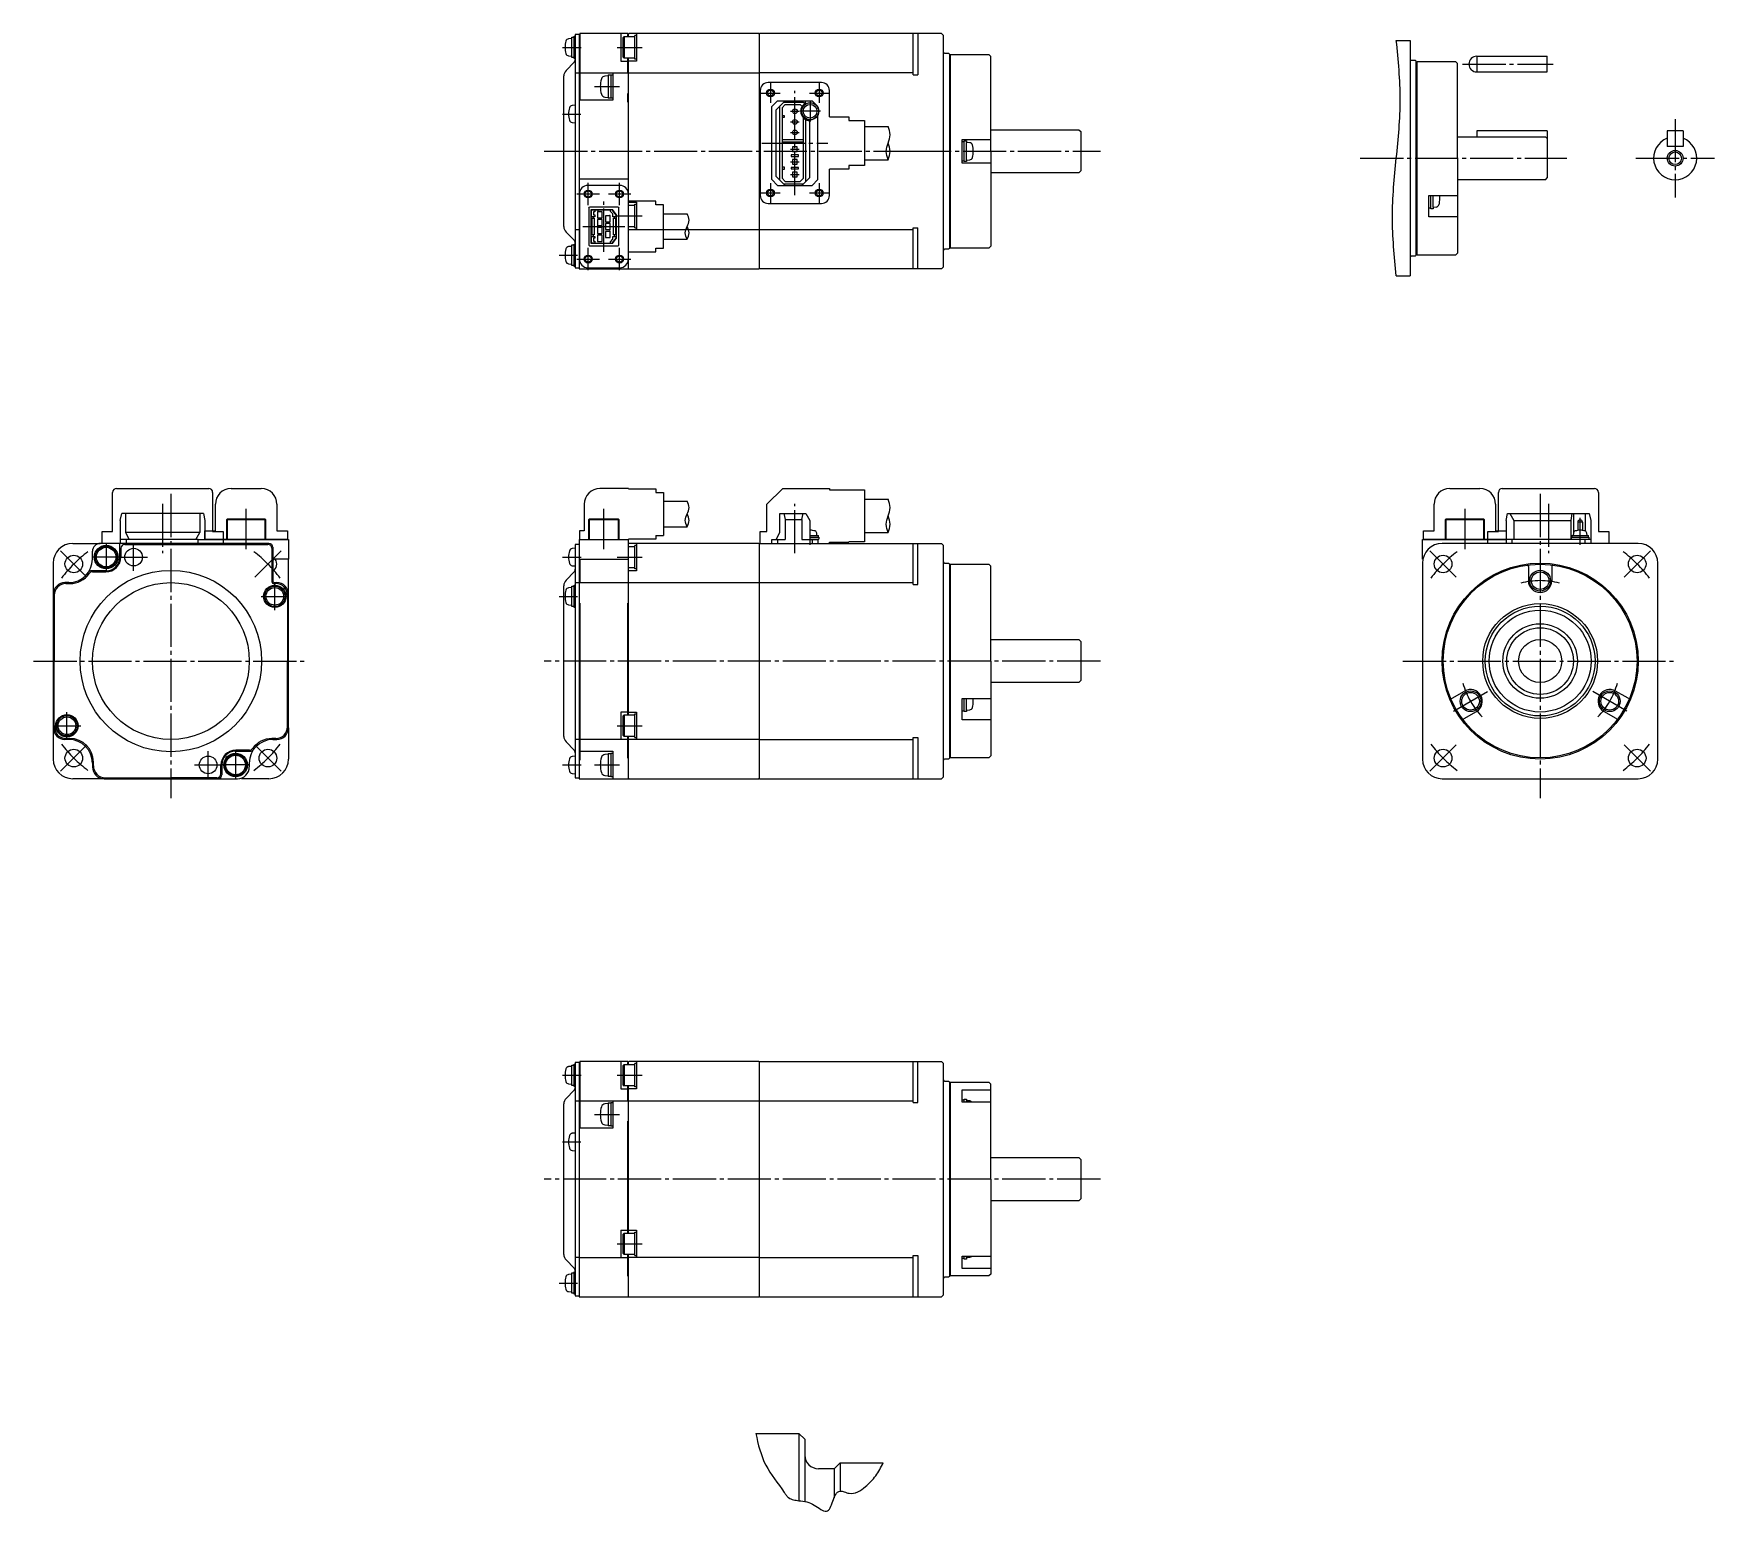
# Model space of a CAD drawing. Header units: millimetres. Extents: x -202 to 227, y -217 to 160.
import ezdxf

# ---------------------------------------------------------------- set-up
doc = ezdxf.new("R2010")
doc.units = ezdxf.units.MM
doc.linetypes.add('DASH_CENTER', pattern=[14, 11, -1, 1, -1])

msp = doc.modelspace()

# ---------------------------------------------------------------- linework, layer by layer
at = {"color": 7, "linetype": 'Continuous'}
for p, q in [((-64.8, 158.75), (-65.58, 158.68)), ((-64.8, 153.9), (-64.8, 159.1)), ((-64.8, 159.1), (-64.2, 159.1)), ((-64.2, 153.65), (-64.2, 159.35)), ((-64.2, 159.35), (-63.9, 159.35)), ((-63.9, 159.75), (-63.9, 100.25)), ((-62.9, 159.75), (-63.9, 159.75)), ((-62.9, 159.75), (-62.9, 100)), ((-62.7, 159.75), (-62.9, 159.75)), ((-54.3, 160), (-62.7, 160)), ((-62.7, 160), (-62.7, 143)), ((-50.5, 160), (-54.3, 160)), ((-52.3, 160), (-52.3, 153)), ((-51.43, 159.25), (-51.68, 159)), ((-51.68, 154), (-51.68, 159)), ((-51.43, 159.25), (-51.43, 153.75)), ((-51.43, 159.25), (-48.68, 159.25)), ((-50.5, 160), (-50.5, 159.75)), ((-50.5, 159.75), (-50.3, 159.75)), ((-50.5, 159.25), (-50.5, 159.75)), ((-50.2, 160), (-50.3, 159.9)), ((-50.3, 159.25), (-50.3, 159.9)), ((-17.1, 160), (-50.2, 160)), ((-48.68, 153.5), (-48.68, 159.5)), ((-48.3, 159.5), (-48.68, 159.5)), ((-48.3, 160), (-48.3, 153)), ((-17, 159.9), (-17.1, 160)), ((-16.9, 160), (-17, 159.9)), ((-17, 159.9), (-17, 100.1)), ((29.5, 160), (-16.9, 160)), ((22.3, 149.5), (22.3, 160)), ((23.5, 160), (23.5, 149.5)), ((30, 159.5), (29.5, 160)), ((30, 100.5), (30, 159.5)), ((-65.58, 154.32), (-64.8, 154.25)), ((30.3, 155), (31.3, 155)), ((31.3, 155), (31.5, 154.8)), ((31.5, 154.8), (31.5, 105.2)), ((31.8, 154.6), (31.9, 154.7)), ((31.8, 105.4), (31.8, 154.6)), ((31.9, 154.7), (41.6, 154.7)), ((41.6, 154.7), (42.1, 154.2)), ((145.47, 158.22), (148.97, 158.22)), ((148.97, 158.22), (148.97, 98.22)), ((-66.24, 150.59), (-64.18, 152.71)), ((-64.2, 153.9), (-64.8, 153.9)), ((-63.9, 153.65), (-64.2, 153.65)), ((-63.9, 150), (-62.9, 150)), ((-62.7, 150), (-50.3, 150)), ((-54.3, 150), (-54.3, 143)), ((-52.3, 153), (-50.5, 153)), ((-51.68, 154), (-51.43, 153.75)), ((-48.68, 153.75), (-51.43, 153.75)), ((-50.5, 150), (-50.5, 153.75)), ((-50.3, 100), (-50.3, 153.75)), ((-48.3, 153), (-50.3, 153)), ((-50.3, 150), (-17, 150)), ((-48.3, 153.5), (-48.68, 153.5)), ((22.3, 150), (-17, 150)), ((31.7, 153.9), (31.8, 153.9)), ((42.1, 130), (42.1, 154.2)), ((149.27, 153.22), (150.27, 153.22)), ((150.27, 153.22), (150.47, 153.02)), ((150.47, 153.02), (150.47, 103.42)), ((150.67, 152.12), (150.77, 152.12)), ((150.77, 152.82), (150.87, 152.92)), ((150.77, 103.62), (150.77, 152.82)), ((150.87, 152.92), (160.57, 152.92)), ((160.57, 152.92), (161.07, 152.42)), ((161.07, 128.22), (161.07, 152.42)), ((165.97, 154.22), (165.97, 150.22)), ((165.97, 154.22), (183.97, 154.22)), ((165.97, 150.22), (183.97, 150.22)), ((183.97, 150.22), (183.97, 154.22)), ((-66.8, 110.8), (-66.8, 149.2)), ((-55.5, 149.25), (-56.35, 149.18)), ((-55.5, 149.45), (-55.5, 143.55)), ((-55.5, 149.45), (-54.8, 149.45)), ((-54.8, 149.5), (-54.3, 149.5)), ((-54.8, 149.5), (-54.8, 143.5)), ((22.3, 149.5), (23.5, 149.5)), ((-63.9, 141.75), (-64.68, 141.68)), ((-54.3, 143), (-62.9, 143)), ((-56.35, 143.82), (-55.5, 143.75)), ((-54.8, 143.55), (-55.5, 143.55)), ((-54.3, 143.5), (-54.8, 143.5)), ((-50.5, 142.5), (-50.5, 144.75)), ((-50.5, 144.75), (-50.3, 144.75)), ((-12.3, 142.9), (-13.8, 141.4)), ((-12.7, 140.6), (-10.4, 142.9)), ((-12.3, 142.9), (-3.5, 142.9)), ((-11.7, 122.6), (-11.7, 141.6)), ((-10.35, 141.9), (-11.15, 141.1)), ((-10.8, 142.5), (-5.7, 142.5)), ((-10.35, 141.9), (-6.5, 141.9)), ((-6.5, 141.9), (-6.05, 141.45)), ((-5.37, 142.17), (-6.1, 142.9)), ((-5.2, 142.28), (-5.2, 142.9)), ((-2, 141.4), (-3.5, 142.9)), ((-64.68, 137.32), (-63.9, 137.25)), ((-13.8, 122.8), (-13.8, 141.4)), ((-12.7, 123.6), (-12.7, 140.6)), ((-11.15, 141.1), (-11.15, 123.1)), ((-11.15, 139.1), (-10.65, 139.1)), ((-10.65, 138.6), (-11.15, 138.6)), ((-10.65, 139.1), (-10.65, 138.6)), ((-5.7, 123.1), (-5.7, 138.51)), ((-5.1, 122.3), (-5.1, 138.07)), ((-4.1, 123.3), (-4.1, 137.8)), ((-2, 141.12), (-2, 141.4)), ((-2, 122.8), (-2, 139.28)), ((-11.15, 133), (-5.7, 133)), ((34.8, 133), (42.1, 133)), ((34.8, 127), (34.8, 133)), ((42.1, 135.5), (64.5, 135.5)), ((64.5, 135.5), (65, 135)), ((65, 135), (65, 125)), ((161.07, 133.72), (183.47, 133.72)), ((183.97, 135.22), (165.97, 135.22)), ((165.97, 135.22), (165.97, 133.72)), ((183.47, 133.72), (183.97, 133.22)), ((183.97, 135.22), (183.97, 123.22)), ((214.57, 135.22), (214.57, 131.22)), ((218.57, 135.22), (214.57, 135.22)), ((218.57, 135.22), (218.57, 131.22)), ((-5.7, 132.3), (-11.15, 132.3)), ((-8.8, 129.1), (-8.8, 128.7)), ((-7, 129.1), (-8.8, 129.1)), ((-8.8, 128.7), (-7, 128.7)), ((-8.5, 131.1), (-8.5, 129.9)), ((-7.3, 131.1), (-8.5, 131.1)), ((-8.5, 129.9), (-7.3, 129.9)), ((-7.3, 129.9), (-7.3, 131.1)), ((-7, 128.7), (-7, 129.1)), ((34.8, 127.5), (34.8, 132.5)), ((34.8, 132.5), (35.3, 132.5)), ((35.3, 127.35), (35.3, 132.65)), ((35.3, 132.65), (35.9, 132.65)), ((35.3, 132.5), (35.3, 132.65)), ((35.9, 132.65), (35.9, 132.25)), ((36.68, 132.18), (35.9, 132.25)), ((35.9, 127.75), (35.9, 132.25)), ((42.1, 130), (42.1, 105.8)), ((218.57, 131.22), (214.57, 131.22)), ((-11.15, 126.05), (-10.65, 126.05)), ((-10.65, 125.35), (-11.15, 125.35)), ((-10.65, 126.05), (-10.65, 125.35)), ((-7, 125.9), (-8.8, 125.9)), ((-8.8, 125.9), (-8.8, 125.5)), ((-8.8, 125.5), (-7, 125.5)), ((-7.3, 127.9), (-8.5, 127.9)), ((-8.5, 127.9), (-8.5, 126.7)), ((-8.5, 126.7), (-7.3, 126.7)), ((-8.5, 124.7), (-8.5, 123.5)), ((-7.3, 124.7), (-8.5, 124.7)), ((-7.3, 126.7), (-7.3, 127.9)), ((-7.3, 123.5), (-7.3, 124.7)), ((-7, 125.5), (-7, 125.9)), ((35.3, 127.5), (34.8, 127.5)), ((42.1, 127), (34.8, 127)), ((35.3, 127.35), (35.3, 127.5)), ((35.9, 127.35), (35.3, 127.35)), ((35.9, 127.75), (36.68, 127.82)), ((35.9, 127.75), (35.9, 127.35)), ((64.5, 124.5), (42.1, 124.5)), ((65, 125), (64.5, 124.5)), ((161.07, 128.22), (161.07, 104.02)), ((-62.9, 123), (-50.3, 123)), ((-12.3, 121.3), (-13.8, 122.8)), ((-10.4, 121.3), (-12.7, 123.6)), ((-12.3, 121.3), (-3.5, 121.3)), ((-11.15, 123.1), (-10.35, 122.3)), ((-10.8, 121.7), (-5.7, 121.7)), ((-10.35, 122.3), (-6.5, 122.3)), ((-8.5, 123.5), (-7.3, 123.5)), ((-6.5, 122.3), (-5.7, 123.1)), ((-6.1, 121.3), (-4.1, 123.3)), ((-2, 122.8), (-3.5, 121.3)), ((183.47, 122.72), (161.07, 122.72)), ((183.47, 122.72), (183.97, 123.22)), ((-60.43, 115.53), (-60.23, 115.73)), ((-52.98, 115.73), (-60.23, 115.73)), ((-52.98, 115.73), (-52.78, 115.53)), ((-50.3, 117), (-48.3, 117)), ((-50.3, 116.25), (-48.68, 116.25)), ((-48.68, 110.5), (-48.68, 116.5)), ((-48.68, 116.5), (-48.3, 116.5)), ((-48.3, 117), (-48.3, 110)), ((153.77, 118.68), (161.07, 118.68)), ((153.77, 113.26), (153.77, 118.68)), ((154.27, 115.32), (154.27, 118.68)), ((154.87, 115.72), (154.87, 118.68)), ((154.87, 115.72), (155.65, 115.79)), ((154.87, 115.72), (154.87, 115.32)), ((-60.43, 115.53), (-60.43, 106.08)), ((-59.85, 115.13), (-54.4, 115.13)), ((-59.85, 106.48), (-59.85, 115.13)), ((-59.65, 111.65), (-59.85, 111.65)), ((-59.75, 115.05), (-58.9, 115.05)), ((-59.75, 113.3), (-59.75, 115.05)), ((-58.9, 113.3), (-59.75, 113.3)), ((-59.65, 112.9), (-59.08, 112.9)), ((-59.65, 112.9), (-59.65, 108.7)), ((-59.3, 113.3), (-59.3, 112.9)), ((-59.25, 114.55), (-59.25, 113.8)), ((-58.9, 114.55), (-59.25, 114.55)), ((-59.25, 113.8), (-58.9, 113.8)), ((-59.08, 112.9), (-59.08, 108.7)), ((-58.9, 115.05), (-54.9, 115.05)), ((-58.9, 115.05), (-58.9, 114.55)), ((-58.9, 113.8), (-58.9, 113.3)), ((-58, 114.6), (-58.18, 114.6)), ((-58.18, 114.6), (-58.18, 113)), ((-58.18, 113), (-58, 113)), ((-58.18, 112.6), (-58.18, 111)), ((-58, 112.6), (-58.18, 112.6)), ((-58, 114.57), (-58, 114.6)), ((-57, 114.57), (-58, 114.57)), ((-58, 113), (-58, 113.03)), ((-58, 113.03), (-57, 113.03)), ((-58, 112.57), (-58, 112.6)), ((-57, 112.57), (-58, 112.57)), ((-57, 113.03), (-57, 114.57)), ((-57, 111.03), (-57, 112.57)), ((-56.2, 113.57), (-56.2, 112.03)), ((-55.2, 113.57), (-56.2, 113.57)), ((-56.2, 112.03), (-55.2, 112.03)), ((-55.2, 111.57), (-56.2, 111.57)), ((-56.2, 111.57), (-56.2, 110.03)), ((-55.02, 113.6), (-55.2, 113.6)), ((-55.2, 113.6), (-55.2, 113.57)), ((-55.2, 112.03), (-55.2, 112)), ((-55.2, 112), (-55.02, 112)), ((-55.2, 111.6), (-55.2, 111.57)), ((-55.02, 111.6), (-55.2, 111.6)), ((-55.02, 112), (-55.02, 113.6)), ((-55.02, 110), (-55.02, 111.6)), ((-54.47, 115.05), (-54.9, 115.05)), ((-54.9, 114.68), (-54.9, 115.05)), ((-54.3, 114.05), (-54.9, 114.68)), ((-53.45, 113.72), (-54.47, 115.05)), ((-53.35, 113.75), (-54.4, 115.13)), ((-54.3, 113.3), (-54.3, 114.05)), ((-53.45, 113.3), (-54.3, 113.3)), ((-54.13, 112.9), (-53.55, 112.9)), ((-54.13, 108.7), (-54.13, 112.9)), ((-53.9, 112.9), (-53.9, 113.3)), ((-53.55, 108.7), (-53.55, 112.9)), ((-53.55, 111.65), (-53.35, 111.65)), ((-53.45, 113.3), (-53.45, 113.72)), ((-53.35, 107.85), (-53.35, 113.75)), ((-52.78, 106.08), (-52.78, 115.53)), ((154.27, 115.47), (153.77, 115.47)), ((161.07, 113.26), (153.77, 113.26)), ((154.27, 115.32), (154.27, 115.47)), ((154.87, 115.32), (154.27, 115.32)), ((-64.18, 107.29), (-66.24, 109.41)), ((-62.9, 110), (-63.9, 110)), ((-59.85, 109.95), (-59.65, 109.95)), ((-59.75, 108.3), (-58.9, 108.3)), ((-59.75, 106.55), (-59.75, 108.3)), ((-59.08, 108.7), (-59.65, 108.7)), ((-59.3, 108.7), (-59.3, 108.3)), ((-59.25, 107.8), (-59.25, 107.05)), ((-58.9, 107.8), (-59.25, 107.8)), ((-58.9, 108.3), (-58.9, 107.8)), ((-58.18, 111), (-58, 111)), ((-58.18, 110.6), (-58.18, 109)), ((-58, 110.6), (-58.18, 110.6)), ((-58.18, 109), (-58, 109)), ((-58, 108.6), (-58.18, 108.6)), ((-58.18, 108.6), (-58.18, 107)), ((-58, 111.03), (-57, 111.03)), ((-58, 111), (-58, 111.03)), ((-58, 110.57), (-58, 110.6)), ((-57, 110.57), (-58, 110.57)), ((-58, 109.03), (-57, 109.03)), ((-58, 109), (-58, 109.03)), ((-58, 108.57), (-58, 108.6)), ((-57, 108.57), (-58, 108.57)), ((-57, 109.03), (-57, 110.57)), ((-57, 107.03), (-57, 108.57)), ((-56.2, 110.03), (-55.2, 110.03)), ((-55.2, 109.57), (-56.2, 109.57)), ((-56.2, 109.57), (-56.2, 108.03)), ((-56.2, 108.03), (-55.2, 108.03)), ((-55.2, 110.03), (-55.2, 110)), ((-55.2, 110), (-55.02, 110)), ((-55.2, 109.6), (-55.2, 109.57)), ((-55.02, 109.6), (-55.2, 109.6)), ((-55.2, 108.03), (-55.2, 108)), ((-55.2, 108), (-55.02, 108)), ((-55.02, 108), (-55.02, 109.6)), ((-54.9, 106.92), (-54.3, 107.55)), ((-54.47, 106.55), (-53.45, 107.88)), ((-54.4, 106.48), (-53.35, 107.85)), ((-54.3, 108.3), (-53.45, 108.3)), ((-54.3, 107.55), (-54.3, 108.3)), ((-53.55, 108.7), (-54.13, 108.7)), ((-53.9, 108.3), (-53.9, 108.7)), ((-53.35, 109.95), (-53.55, 109.95)), ((-53.45, 107.88), (-53.45, 108.3)), ((-48.68, 110.75), (-50.3, 110.75)), ((-17, 110), (-50.3, 110)), ((-48.68, 110.5), (-48.3, 110.5)), ((22.3, 110), (-17, 110)), ((22.3, 110.5), (23.5, 110.5)), ((22.3, 100), (22.3, 110.5)), ((23.5, 100), (23.5, 110.5)), ((-64.8, 105.75), (-65.58, 105.68)), ((-64.8, 106.1), (-64.2, 106.1)), ((-64.8, 100.9), (-64.8, 106.1)), ((-64.2, 106.35), (-63.9, 106.35)), ((-64.2, 100.65), (-64.2, 106.35)), ((-60.43, 106.08), (-60.23, 105.88)), ((-60.23, 105.88), (-52.98, 105.88)), ((-54.4, 106.48), (-59.85, 106.48)), ((-58.9, 106.55), (-59.75, 106.55)), ((-59.25, 107.05), (-58.9, 107.05)), ((-58.9, 107.05), (-58.9, 106.55)), ((-58.9, 106.55), (-54.9, 106.55)), ((-58.18, 107), (-58, 107)), ((-58, 107), (-58, 107.03)), ((-58, 107.03), (-57, 107.03)), ((-54.9, 106.55), (-54.9, 106.92)), ((-54.9, 106.55), (-54.47, 106.55)), ((-52.78, 106.08), (-52.98, 105.88)), ((31.3, 105), (30.3, 105)), ((31.5, 105.2), (31.3, 105)), ((31.7, 106.1), (31.8, 106.1)), ((31.9, 105.3), (31.8, 105.4)), ((41.6, 105.3), (31.9, 105.3)), ((42.1, 105.8), (41.6, 105.3)), ((150.27, 103.22), (149.27, 103.22)), ((150.47, 103.42), (150.27, 103.22)), ((150.67, 104.32), (150.77, 104.32)), ((150.87, 103.52), (150.77, 103.62)), ((160.57, 103.52), (150.87, 103.52)), ((161.07, 104.02), (160.57, 103.52)), ((-65.58, 101.32), (-64.8, 101.25)), ((-64.2, 100.9), (-64.8, 100.9)), ((-63.9, 100.65), (-64.2, 100.65)), ((-63.9, 100.25), (-62.9, 100.25)), ((-62.9, 100), (-50.3, 100)), ((-50.3, 100.1), (-50.2, 100)), ((-50.2, 100), (-17.1, 100)), ((-17.1, 100), (-17, 100.1)), ((-16.9, 100), (-17, 100.1)), ((29.5, 100), (-16.9, 100)), ((30, 100.5), (29.5, 100)), ((145.47, 98.22), (148.97, 98.22)), ((-179.9, 35.8), (-179.5, 37.6)), ((-179.9, 35.8), (-179.9, 30)), ((-158.7, 37.6), (-179.5, 37.6)), ((-178.6, 37.6), (-178.6, 32.8)), ((-159.6, 37.6), (-159.6, 32.8)), ((-158.7, 37.6), (-158.3, 35.8)), ((-158.3, 35.8), (-158.3, 31)), ((-152.52, 36.3), (-152.72, 36.1)), ((-152.72, 36.1), (-142.87, 36.1)), ((-152.72, 31), (-152.72, 36.1)), ((-152.52, 31), (-152.52, 36.3)), ((-152.52, 36.3), (-143.07, 36.3)), ((-143.07, 36.3), (-143.07, 31)), ((-142.87, 36.1), (-143.07, 36.3)), ((-142.87, 36.1), (-142.87, 31)), ((-60.43, 36.1), (-60.23, 36.3)), ((-60.43, 31), (-60.43, 36.1)), ((-60.43, 36.1), (-52.78, 36.1)), ((-60.23, 36.3), (-52.98, 36.3)), ((-60.23, 31), (-60.23, 36.3)), ((-52.98, 36.3), (-52.78, 36.1)), ((-52.98, 36.3), (-52.98, 31)), ((-52.78, 36.1), (-52.78, 31)), ((-11.7, 37.6), (-5.1, 37.6)), ((-11.7, 32.8), (-11.7, 37.6)), ((-10.7, 37.6), (-10.4, 36.1)), ((-10.4, 36.1), (-6.1, 36.1)), ((-10.4, 36.1), (-10.4, 31)), ((-6.1, 36.1), (-5.8, 37.6)), ((-6.1, 36.1), (-6.1, 31)), ((-5.1, 37.6), (-4.1, 35.8)), ((-4.1, 35.8), (-4.1, 31)), ((158.22, 36.3), (158.02, 36.1)), ((158.02, 31), (158.02, 36.1)), ((158.02, 36.1), (167.87, 36.1)), ((158.22, 36.3), (167.67, 36.3)), ((158.22, 31), (158.22, 36.3)), ((167.87, 36.1), (167.67, 36.3)), ((167.67, 36.3), (167.67, 31)), ((167.87, 36.1), (167.87, 31)), ((173.44, 35.8), (173.84, 37.6)), ((173.44, 35.8), (173.44, 30)), ((173.84, 37.6), (194.64, 37.6)), ((174.44, 37.6), (175.44, 35.8)), ((175.44, 35.8), (175.44, 31)), ((175.44, 35.8), (189.94, 35.8)), ((190.21, 37.6), (189.94, 35.8)), ((189.94, 35.8), (189.94, 31)), ((190.65, 37.6), (190.65, 32.68)), ((193.59, 37.6), (193.59, 33.17)), ((194.64, 37.6), (195.04, 35.8)), ((195.04, 35.8), (195.04, 30)), ((-192, 30), (-185, 30)), ((-180, 30), (-185, 30)), ((-180, 26.5), (-180, 30)), ((-142, 30), (-180, 30)), ((-160, 31), (-179.9, 31)), ((-178.6, 32.8), (-177.6, 31)), ((-159.6, 32.8), (-178.6, 32.8)), ((-178.4, 31), (-178.4, 30)), ((-160.6, 31), (-159.6, 32.8)), ((-160, 31), (-137, 31)), ((-160, 30), (-160, 31)), ((-137, 31), (-137, 26)), ((-62.9, 31), (-50.3, 31)), ((-62.9, 31), (-62.9, -30)), ((-50.3, 26), (-50.3, 31)), ((-50.3, 30), (-50.3, 29.9)), ((-50.2, 30), (-50.3, 29.9)), ((-17.1, 30), (-50.2, 30)), ((-17.1, 30), (-50.2, 30)), ((-48.3, 30), (-48.3, 23)), ((-17, 29.9), (-17.1, 30)), ((-17, 29.9), (-16.9, 30)), ((-16.9, 30), (29.5, 30)), ((-13.8, 31), (-10.4, 31)), ((-13.8, 30), (-13.8, 31)), ((-12.7, 31), (-11.7, 32.8)), ((-12.3, 31), (-12.3, 30)), ((-6.1, 31), (-2, 31)), ((-4.1, 32.05), (-1.85, 32.05)), ((-4.1, 31.6), (-1.8, 31.6)), ((-4.1, 31.1), (-1.8, 31.1)), ((-3.5, 31), (-3.5, 30)), ((-2.45, 31.1), (-2.45, 31)), ((-2.25, 32.05), (-2.3, 32.64)), ((-2, 31), (-2, 30)), ((-1.85, 31.6), (-1.85, 32.05)), ((-1.8, 31.6), (-1.8, 31.1)), ((22.3, 19.5), (22.3, 30)), ((23.5, 19.5), (23.5, 30)), ((29.5, 30), (30, 29.5)), ((152.14, 31), (173.44, 31)), ((152.14, 26), (152.14, 31)), ((182.14, 30), (157.14, 30)), ((195.04, 31), (173.44, 31)), ((174.94, 31), (174.94, 30)), ((207.14, 30), (182.14, 30)), ((190.14, 31.1), (190.14, 31.6)), ((190.14, 31.6), (192.34, 31.6)), ((190.14, 31.1), (192.34, 31.1)), ((190.19, 32.05), (190.19, 31.6)), ((190.19, 32.05), (192.34, 32.05)), ((190.64, 32.64), (190.59, 32.05)), ((190.79, 31), (190.79, 31.1)), ((192.34, 32.05), (194.49, 32.05)), ((192.34, 31.6), (194.54, 31.6)), ((192.34, 31.1), (194.54, 31.1)), ((193.54, 31), (193.54, 30)), ((193.89, 31.1), (193.89, 31)), ((194.09, 32.05), (194.04, 32.64)), ((194.49, 31.6), (194.49, 32.05)), ((194.54, 31.6), (194.54, 31.1)), ((-187, 26), (-187, 28)), ((-179.75, 28.75), (-179.75, 26.55)), ((-178.75, 29.75), (-167, 29.75)), ((-167, 29.75), (-142.25, 29.75)), ((-141.25, 28.75), (-141.25, 20.25)), ((-141, 29), (-141, 20.5)), ((-137, 26), (-140.5, 26)), ((-137, 17), (-137, 26)), ((-63.9, 28.75), (-64.68, 28.68)), ((-63.9, 29.75), (-63.9, -29.75)), ((-62.9, 29.75), (-63.9, 29.75)), ((-62.9, 26), (-50.3, 26)), ((-62.7, 26), (-62.7, 20)), ((-50.3, 29.25), (-48.68, 29.25)), ((-50.3, -13.75), (-50.3, 26)), ((-48.68, 23.5), (-48.68, 29.5)), ((-48.3, 29.5), (-48.68, 29.5)), ((-17, 29.9), (-17, -29.9)), ((30, -29.5), (30, 29.5)), ((152.24, 26), (152.14, 26)), ((-197, 25), (-197, 17)), ((-183.5, 23), (-187.26, 23)), ((-187.01, 22.75), (-183.55, 22.75)), ((-66.24, 20.59), (-64.18, 22.71)), ((-64.68, 24.32), (-63.9, 24.25)), ((-48.68, 23.75), (-50.3, 23.75)), ((-48.3, 23), (-50.3, 23)), ((-48.3, 23.5), (-48.68, 23.5)), ((30.3, 25), (31.3, 25)), ((31.3, 25), (31.5, 24.8)), ((31.5, 24.8), (31.5, -24.8)), ((31.7, 23.9), (31.8, 23.9)), ((31.8, 24.6), (31.9, 24.7)), ((31.8, -24.6), (31.8, 24.6)), ((31.9, 24.7), (41.6, 24.7)), ((41.6, 24.7), (42.1, 24.2)), ((42.1, 0), (42.1, 24.2)), ((152.14, 25), (152.14, -25)), ((179.14, 24.15), (179.14, 20.5)), ((185.14, 24.15), (185.14, 20.5)), ((212.14, -25), (212.14, 25)), ((-193, 20), (-194, 20)), ((-193.75, 19.75), (-192.75, 19.75)), ((-140.75, 19.75), (-140.25, 19.75)), ((-140.5, 20), (-140, 20)), ((-66.8, -19.2), (-66.8, 19.2)), ((-64.8, 18.75), (-65.58, 18.68)), ((-64.8, 13.9), (-64.8, 19.1)), ((-64.8, 19.1), (-64.2, 19.1)), ((-64.2, 13.65), (-64.2, 19.35)), ((-64.2, 19.35), (-63.9, 19.35)), ((-63.9, 20), (-62.9, 20)), ((-62.9, 20), (-50.3, 20)), ((-50.3, 20), (-17, 20)), ((-50.3, 20), (-17, 20)), ((-17, 20), (22.3, 20)), ((22.3, 19.5), (23.5, 19.5)), ((-197, 17), (-197, -17)), ((-196.75, 16.75), (-196.75, 0)), ((-137.25, 16.75), (-137.25, 0)), ((-137, -17), (-137, 17)), ((-65.58, 14.32), (-64.8, 14.25)), ((-64.2, 13.9), (-64.8, 13.9)), ((-63.9, 13.65), (-64.2, 13.65)), ((-62.9, 14.75), (-62.7, 14.75)), ((-62.7, 14.75), (-62.7, -25.25)), ((-50.5, 14.75), (-50.3, 14.75)), ((-50.5, -13.75), (-50.5, 14.75)), ((42.1, 5.5), (64.5, 5.5)), ((64.5, 5.5), (65, 5)), ((65, 5), (65, -5)), ((-196.75, -16.75), (-196.75, 0)), ((-137.25, -16.75), (-137.25, 0)), ((42.1, 0), (42.1, -24.2)), ((64.5, -5.5), (42.1, -5.5)), ((65, -5), (64.5, -5.5)), ((159.73, -9.48), (162.89, -7.65)), ((204.55, -9.48), (201.39, -7.65)), ((34.8, -14.96), (34.8, -9.54)), ((34.8, -9.54), (42.1, -9.54)), ((35.3, -12.75), (34.8, -12.75)), ((35.3, -12.9), (35.3, -9.54)), ((35.3, -12.9), (35.3, -12.75)), ((35.9, -12.5), (35.9, -9.54)), ((35.9, -12.5), (36.68, -12.43)), ((35.9, -12.5), (35.9, -12.9)), ((162.73, -14.67), (165.89, -12.85)), ((201.55, -14.67), (198.39, -12.85)), ((-197, -17), (-197, -25)), ((-137, -17), (-137, -25)), ((-52.3, -13), (-52.3, -20)), ((-50.5, -13), (-52.3, -13)), ((-51.43, -13.75), (-51.68, -14)), ((-51.68, -19), (-51.68, -14)), ((-51.43, -13.75), (-51.43, -19.25)), ((-51.43, -13.75), (-48.68, -13.75)), ((-50.3, -13), (-48.3, -13)), ((-48.68, -19.5), (-48.68, -13.5)), ((-48.68, -13.5), (-48.3, -13.5)), ((-48.3, -13), (-48.3, -20)), ((42.1, -14.96), (34.8, -14.96)), ((35.9, -12.9), (35.3, -12.9)), ((-193, -20), (-194, -20)), ((-193.75, -19.75), (-192.75, -19.75)), ((-140.25, -19.75), (-141.25, -19.75)), ((-141, -20), (-140, -20)), ((-64.18, -22.71), (-66.24, -20.59)), ((-62.9, -20), (-63.9, -20)), ((-50.5, -20), (-62.7, -20)), ((-51.68, -19), (-51.43, -19.25)), ((-48.68, -19.25), (-51.43, -19.25)), ((-50.5, -24.75), (-50.5, -19.25)), ((-50.3, -30), (-50.3, -19.25)), ((-17, -20), (-50.3, -20)), ((-48.68, -19.5), (-48.3, -19.5)), ((-17, -20), (22.3, -20)), ((22.3, -19.5), (23.5, -19.5)), ((22.3, -30), (22.3, -19.5)), ((23.5, -19.5), (23.5, -30)), ((-150.5, -23), (-146.74, -23)), ((-146.99, -22.75), (-150.45, -22.75)), ((-63.9, -24.25), (-64.68, -24.32)), ((-62.9, -25.25), (-62.7, -25.25)), ((-62.7, -23), (-54.3, -23)), ((-55.5, -23.75), (-56.35, -23.82)), ((-55.5, -23.55), (-55.5, -29.45)), ((-55.5, -23.55), (-54.8, -23.55)), ((-54.8, -23.5), (-54.3, -23.5)), ((-54.8, -23.5), (-54.8, -29.5)), ((-54.3, -23), (-54.3, -30)), ((-50.5, -24.75), (-50.3, -24.75)), ((31.3, -25), (30.3, -25)), ((31.5, -24.8), (31.3, -25)), ((31.7, -23.9), (31.8, -23.9)), ((31.9, -24.7), (31.8, -24.6)), ((41.6, -24.7), (31.9, -24.7)), ((42.1, -24.2), (41.6, -24.7)), ((-184, -30), (-192, -30)), ((-187, -26), (-187, -27)), ((-186.75, -26.75), (-186.75, -25.75)), ((-184, -30), (-150, -30)), ((-183.75, -29.75), (-167, -29.75)), ((-155.25, -29.75), (-167, -29.75)), ((-154.25, -28.75), (-154.25, -26.55)), ((-154, -26.5), (-154, -29)), ((-142, -30), (-149, -30)), ((-147, -26), (-147, -27)), ((-64.68, -28.68), (-63.9, -28.75)), ((-63.9, -29.75), (-62.9, -29.75)), ((-62.9, -30), (-54.3, -30)), ((-56.35, -29.18), (-55.5, -29.25)), ((-54.8, -29.45), (-55.5, -29.45)), ((-54.3, -29.5), (-54.8, -29.5)), ((-54.3, -30), (-50.3, -30)), ((-50.3, -29.9), (-50.2, -30)), ((-50.2, -30), (-17.1, -30)), ((-17.1, -30), (-17, -29.9)), ((-17.1, -30), (-17, -29.9)), ((-17, -29.9), (-16.9, -30)), ((-17, -29.9), (-16.9, -30)), ((-16.9, -30), (29.5, -30)), ((29.5, -30), (30, -29.5)), ((157.14, -30), (182.14, -30)), ((182.14, -30), (207.14, -30)), ((-64.2, -108.46), (-64.2, -102.76)), ((-64.2, -102.76), (-63.9, -102.76)), ((-63.9, -102.36), (-63.9, -161.86)), ((-62.9, -102.36), (-63.9, -102.36)), ((-62.9, -102.36), (-62.9, -162.11)), ((-62.7, -102.36), (-62.9, -102.36)), ((-54.3, -102.11), (-62.7, -102.11)), ((-62.7, -102.11), (-62.7, -119.11)), ((-50.5, -102.11), (-54.3, -102.11)), ((-52.3, -102.11), (-52.3, -109.11)), ((-50.5, -102.11), (-50.5, -102.36)), ((-50.5, -102.36), (-50.3, -102.36)), ((-50.5, -102.86), (-50.5, -102.36)), ((-50.2, -102.11), (-50.3, -102.21)), ((-50.3, -102.86), (-50.3, -102.21)), ((-17.1, -102.11), (-50.2, -102.11)), ((-48.68, -108.61), (-48.68, -102.61)), ((-48.3, -102.61), (-48.68, -102.61)), ((-48.3, -102.11), (-48.3, -109.11)), ((-17, -102.21), (-17.1, -102.11)), ((-17, -102.21), (-16.9, -102.11)), ((-17, -102.21), (-17, -162.01)), ((-16.9, -102.11), (29.5, -102.11)), ((22.3, -112.61), (22.3, -102.11)), ((23.5, -112.61), (23.5, -102.11)), ((29.5, -102.11), (30, -102.61)), ((30, -161.61), (30, -102.61)), ((-64.8, -103.36), (-65.58, -103.43)), ((-64.8, -108.21), (-64.8, -103.01)), ((-64.8, -103.01), (-64.2, -103.01)), ((-51.43, -102.86), (-51.68, -103.11)), ((-51.68, -108.11), (-51.68, -103.11)), ((-51.43, -102.86), (-51.43, -108.36)), ((-51.43, -102.86), (-48.68, -102.86)), ((30.3, -107.11), (31.3, -107.11)), ((31.3, -107.11), (31.5, -107.31)), ((-66.24, -111.53), (-64.18, -109.4)), ((-65.58, -107.8), (-64.8, -107.86)), ((-64.2, -108.21), (-64.8, -108.21)), ((-63.9, -108.46), (-64.2, -108.46)), ((-52.3, -109.11), (-50.5, -109.11)), ((-51.68, -108.11), (-51.43, -108.36)), ((-48.68, -108.36), (-51.43, -108.36)), ((-50.5, -112.11), (-50.5, -108.36)), ((-50.3, -145.86), (-50.3, -108.36)), ((-48.3, -109.11), (-50.3, -109.11)), ((-48.3, -108.61), (-48.68, -108.61)), ((31.5, -107.31), (31.5, -156.91)), ((31.7, -108.21), (31.8, -108.21)), ((31.8, -107.51), (31.9, -107.41)), ((31.8, -156.71), (31.8, -107.51)), ((31.9, -107.41), (41.6, -107.41)), ((34.8, -112.47), (34.8, -109.33)), ((34.8, -109.33), (42.1, -109.33)), ((41.6, -107.41), (42.1, -107.91)), ((42.1, -132.11), (42.1, -107.91)), ((-66.8, -151.31), (-66.8, -112.92)), ((-63.9, -112.11), (-62.9, -112.11)), ((-62.7, -112.11), (-50.3, -112.11)), ((-55.5, -112.86), (-56.35, -112.94)), ((-55.5, -112.66), (-55.5, -118.56)), ((-55.5, -112.66), (-54.8, -112.66)), ((-54.8, -112.61), (-54.3, -112.61)), ((-54.8, -112.61), (-54.8, -118.61)), ((-54.3, -112.11), (-54.3, -119.11)), ((-50.3, -112.11), (-17, -112.11)), ((-17, -112.11), (22.3, -112.11)), ((22.3, -112.61), (23.5, -112.61)), ((34.8, -111.86), (35.3, -111.86)), ((42.1, -112.47), (34.8, -112.47)), ((35.3, -111.71), (35.9, -111.71)), ((35.3, -112.47), (35.3, -111.71)), ((35.3, -111.86), (35.3, -111.71)), ((35.9, -111.71), (35.9, -112.11)), ((35.9, -112.47), (35.9, -112.11)), ((36.68, -112.18), (35.9, -112.11)), ((-54.3, -119.11), (-62.9, -119.11)), ((-56.35, -118.29), (-55.5, -118.36)), ((-54.8, -118.56), (-55.5, -118.56)), ((-54.3, -118.61), (-54.8, -118.61)), ((-50.5, -145.86), (-50.5, -117.36)), ((-50.5, -117.36), (-50.3, -117.36)), ((-63.9, -120.36), (-64.68, -120.43)), ((-64.68, -124.8), (-63.9, -124.86)), ((42.1, -126.61), (64.5, -126.61)), ((64.5, -126.61), (65, -127.11)), ((65, -127.11), (65, -137.11)), ((42.1, -132.11), (42.1, -156.31)), ((65, -137.11), (64.5, -137.61)), ((64.5, -137.61), (42.1, -137.61)), ((-52.3, -145.11), (-50.5, -145.11)), ((-52.3, -145.11), (-52.3, -152.11)), ((-50.3, -145.11), (-48.3, -145.11)), ((-48.68, -151.61), (-48.68, -145.61)), ((-48.68, -145.61), (-48.3, -145.61)), ((-48.3, -145.11), (-48.3, -152.11)), ((-51.43, -145.86), (-51.68, -146.11)), ((-51.68, -151.11), (-51.68, -146.11)), ((-51.43, -145.86), (-48.68, -145.86)), ((-51.43, -145.86), (-51.43, -151.36)), ((-64.18, -154.83), (-66.24, -152.7)), ((-62.9, -152.11), (-63.9, -152.11)), ((-62.9, -152.11), (-50.5, -152.11)), ((-51.68, -151.11), (-51.43, -151.36)), ((-48.68, -151.36), (-51.43, -151.36)), ((-50.5, -156.86), (-50.5, -151.36)), ((-50.3, -162.11), (-50.3, -151.36)), ((-17, -152.11), (-50.3, -152.11)), ((-48.68, -151.61), (-48.3, -151.61)), ((-17, -152.11), (22.3, -152.11)), ((22.3, -151.61), (23.5, -151.61)), ((22.3, -162.11), (22.3, -151.61)), ((23.5, -151.61), (23.5, -162.11)), ((34.8, -154.9), (34.8, -151.76)), ((34.8, -151.76), (42.1, -151.76)), ((35.3, -152.37), (34.8, -152.37)), ((35.3, -152.52), (35.3, -151.76)), ((35.3, -152.52), (35.3, -152.37)), ((35.9, -152.52), (35.3, -152.52)), ((35.9, -152.12), (35.9, -151.76)), ((35.9, -152.12), (36.68, -152.05)), ((35.9, -152.12), (35.9, -152.52)), ((-64.8, -156.36), (-65.58, -156.43)), ((-64.8, -156.01), (-64.2, -156.01)), ((-64.8, -161.21), (-64.8, -156.01)), ((-64.2, -155.76), (-63.9, -155.76)), ((-64.2, -161.46), (-64.2, -155.76)), ((-50.5, -156.86), (-50.3, -156.86)), ((31.3, -157.11), (30.3, -157.11)), ((31.5, -156.91), (31.3, -157.11)), ((31.7, -156.01), (31.8, -156.01)), ((31.9, -156.81), (31.8, -156.71)), ((41.6, -156.81), (31.9, -156.81)), ((42.1, -154.9), (34.8, -154.9)), ((42.1, -156.31), (41.6, -156.81)), ((-65.58, -160.8), (-64.8, -160.86)), ((-64.2, -161.21), (-64.8, -161.21)), ((-63.9, -161.46), (-64.2, -161.46)), ((-63.9, -161.86), (-62.9, -161.86)), ((-62.9, -162.11), (-50.3, -162.11)), ((-50.3, -162.01), (-50.2, -162.11)), ((-50.2, -162.11), (-17.1, -162.11)), ((-17.1, -162.11), (-17, -162.01)), ((-17, -162.01), (-16.9, -162.11)), ((-16.9, -162.11), (29.5, -162.11)), ((29.5, -162.11), (30, -161.61)), ((-17.87, -196.96), (-6.87, -196.96)), ((-6.87, -196.96), (-6.87, -214.1)), ((-5.37, -198.46), (-6.87, -196.96)), ((-5.37, -198.46), (-5.37, -214.32)), ((2.13, -205.96), (3.63, -204.46)), ((3.63, -204.46), (14.63, -204.46)), ((3.63, -204.46), (3.63, -211.69)), ((2.13, -205.96), (-1.87, -205.96)), ((2.13, -205.96), (2.13, -213.42))]:
    msp.add_line(p, q, dxfattribs=at)
at = {"color": 1, "linetype": 'DASH_CENTER'}
for p, q in [((-67.1, 156.5), (-62.4, 156.5)), ((-53.18, 156.5), (-46.8, 156.5)), ((162.37, 152.22), (185.46, 152.22)), ((-59, 146.5), (-52.62, 146.5)), ((-14.1, 147.35), (-14.1, 142.35)), ((-1.7, 147.35), (-1.7, 142.35)), ((-16.6, 144.85), (-11.6, 144.85)), ((-7.9, 118.8), (-7.9, 145.4)), ((-4.2, 144.85), (0.8, 144.85)), ((-4, 142.85), (-4, 137.55)), ((-67.17, 139.5), (-62.47, 139.5)), ((-9, 140.2), (-6.8, 140.2)), ((-9, 137.5), (-6.8, 137.5)), ((-1.35, 140.2), (-6.65, 140.2)), ((216.57, 138.22), (216.57, 118.22)), ((-9, 134.8), (-6.8, 134.8)), ((-71.8, 130), (21, 130)), ((-16.3, 132.1), (0.5, 132.1)), ((-9, 130.5), (-6.8, 130.5)), ((21, 130), (70, 130)), ((-9, 127.3), (-6.8, 127.3)), ((136.27, 128.22), (188.97, 128.22)), ((206.57, 128.22), (226.57, 128.22)), ((-60.6, 116.25), (-60.6, 121.95)), ((-52.6, 116.25), (-52.6, 121.95)), ((-14.1, 121.85), (-14.1, 116.85)), ((-9, 124.1), (-6.8, 124.1)), ((-1.7, 121.85), (-1.7, 116.85)), ((-57.75, 119.1), (-63.45, 119.1)), ((-56.6, 104.38), (-56.6, 117.23)), ((-49.75, 119.1), (-55.45, 119.1)), ((-11.6, 119.35), (-16.6, 119.35)), ((0.8, 119.35), (-4.2, 119.35)), ((-53.18, 113.5), (-46.8, 113.5)), ((-61.93, 110.8), (-51.28, 110.8)), ((-68, 103.5), (-63.3, 103.5)), ((-60.6, 99.65), (-60.6, 105.35)), ((-52.6, 99.65), (-52.6, 105.35)), ((-63.45, 102.5), (-57.75, 102.5)), ((-55.45, 102.5), (-49.75, 102.5)), ((-169.1, 40.1), (-169.1, 27.5)), ((-167, 42.6), (-167, -35)), ((-147.8, 28.5), (-147.8, 38.8)), ((-56.6, 28.5), (-56.6, 38.8)), ((-7.9, 27.5), (-7.9, 40.1)), ((162.94, 38.8), (162.94, 28.5)), ((182.14, 42.6), (182.14, -35)), ((184.24, 40.1), (184.24, 27.5)), ((-4, 29.6), (-4, 34.85)), ((192.34, 29.6), (192.34, 36.5)), ((-183.5, 30.1), (-183.5, 22.9)), ((-176.5, 23), (-176.5, 30)), ((-195.11, 28.11), (-188.39, 21.39)), ((-179.9, 26.5), (-187.1, 26.5)), ((-180, 26.5), (-173, 26.5)), ((-138.89, 28.11), (-145.61, 21.39)), ((-67.1, 26.5), (-62.4, 26.5)), ((-53.18, 26.5), (-46.8, 26.5)), ((160.75, 21.39), (154.03, 28.11)), ((210.25, 28.11), (203.53, 21.39)), ((-140.5, 13), (-140.5, 20)), ((-144, 16.5), (-137, 16.5)), ((-68, 16.5), (-63.3, 16.5)), ((-202, 0), (-132, 0)), ((70, 0), (-71.8, 0)), ((147.14, 0), (217.14, 0)), ((160.06, -12.75), (168.72, -7.75)), ((204.22, -12.75), (195.56, -7.75)), ((-197, -16.5), (-190, -16.5)), ((-193.5, -20), (-193.5, -13)), ((-53.18, -16.5), (-46.8, -16.5)), ((-188.39, -21.39), (-195.11, -28.11)), ((-145.61, -21.39), (-138.89, -28.11)), ((160.75, -21.39), (154.03, -28.11)), ((210.25, -28.11), (203.53, -21.39)), ((-157.5, -30), (-157.5, -23)), ((-150.5, -22.9), (-150.5, -30.1)), ((-161, -26.5), (-154, -26.5)), ((-146.9, -26.5), (-154.1, -26.5)), ((-67.1, -26.5), (-62.4, -26.5)), ((-59, -26.5), (-52.62, -26.5)), ((-67.1, -105.61), (-62.4, -105.61)), ((-53.18, -105.61), (-46.8, -105.61)), ((-59, -115.61), (-52.62, -115.61)), ((-67.17, -122.61), (-62.47, -122.61)), ((70, -132.11), (-71.8, -132.11)), ((-53.18, -148.61), (-46.8, -148.61)), ((-68, -158.61), (-63.3, -158.61))]:
    msp.add_line(p, q, dxfattribs=at)
at = {"color": 4, "linetype": 'Continuous'}
for p, q in [((-1.1, 147.5), (-14.7, 147.5)), ((-16.7, 145.5), (-16.7, 118.7)), ((0.9, 138.8), (0.9, 145.5)), ((0.9, 138.8), (5.9, 138.8)), ((5.9, 138.8), (5.9, 137.85)), ((5.9, 137.85), (9.9, 137.85)), ((9.9, 137.85), (9.9, 126.35)), ((9.9, 136.35), (15.9, 136.35)), ((0.9, 118.7), (0.9, 125.4)), ((5.9, 125.4), (0.9, 125.4)), ((9.9, 126.35), (5.9, 126.35)), ((5.9, 126.35), (5.9, 125.4)), ((9.9, 127.85), (15.9, 127.85)), ((-52.55, 121.3), (-60.65, 121.3)), ((-62.85, 119.1), (-62.85, 102.5)), ((-50.35, 117.25), (-50.35, 119.1)), ((-43.35, 117.25), (-50.35, 117.25)), ((-43.35, 116.3), (-43.35, 117.25)), ((-41.35, 116.3), (-43.35, 116.3)), ((-41.35, 105.3), (-41.35, 116.3)), ((-14.7, 116.7), (-1.1, 116.7)), ((-41.35, 114.05), (-35.35, 114.05)), ((-41.35, 107.55), (-35.35, 107.55)), ((-50.35, 102.5), (-50.35, 104.35)), ((-50.35, 104.35), (-43.35, 104.35)), ((-43.35, 104.35), (-43.35, 105.3)), ((-43.35, 105.3), (-41.35, 105.3)), ((-60.65, 100.3), (-52.55, 100.3)), ((-181.85, 33), (-181.85, 43)), ((-180.85, 44), (-157.35, 44)), ((-156.35, 43), (-156.35, 33)), ((-151.65, 44), (-143.95, 44)), ((-50.35, 44), (-57.6, 44)), ((-50.35, 44), (-50.35, 43.95)), ((-50.35, 43.95), (-43.35, 43.95)), ((-43.35, 43.95), (-43.35, 43)), ((-43.35, 43), (-41.35, 43)), ((-41.35, 43), (-41.35, 32)), ((-15, 40), (-11, 44)), ((-11, 44), (0.9, 44)), ((0.9, 44), (0.9, 43.7)), ((0.9, 43.7), (5.9, 43.7)), ((5.9, 43.7), (5.9, 43.64)), ((5.9, 43.64), (9.9, 43.64)), ((9.9, 43.64), (9.9, 30.36)), ((159.09, 44), (166.79, 44)), ((171.49, 33), (171.49, 43)), ((172.49, 44), (195.99, 44)), ((196.99, 43), (196.99, 33)), ((-155.65, 33.2), (-155.65, 40)), ((-139.95, 40), (-139.95, 33.2)), ((-61.6, 40), (-61.6, 33.2)), ((-41.35, 40.75), (-35.35, 40.75)), ((-15, 33), (-15, 40)), ((9.9, 41.25), (15.9, 41.25)), ((155.09, 33.2), (155.09, 40)), ((170.79, 40), (170.79, 33.2)), ((191.74, 35.4), (191.74, 33.31)), ((192.94, 35.4), (191.74, 35.4)), ((192.94, 35.4), (192.94, 33.31)), ((-184.5, 30), (-184.5, 33)), ((-184.5, 33), (-181.85, 33)), ((-153.7, 30), (-184.5, 30)), ((-158.3, 33.2), (-155.65, 33.2)), ((-158.3, 31), (-158.3, 33.2)), ((-137.3, 31), (-158.3, 31)), ((-156.35, 33), (-153.7, 33)), ((-153.7, 33), (-153.7, 30)), ((-139.95, 33.2), (-137.3, 33.2)), ((-137.3, 33.2), (-137.3, 31)), ((-62.85, 33.2), (-62.85, 31)), ((-61.6, 33.2), (-62.85, 33.2)), ((-62.85, 31), (-50.35, 31)), ((-50.35, 31.05), (-50.35, 31)), ((-43.35, 31.05), (-50.35, 31.05)), ((-43.35, 32), (-43.35, 31.05)), ((-43.35, 32), (-41.35, 32)), ((-41.35, 34.25), (-35.35, 34.25)), ((-16.7, 33), (-15, 33)), ((-16.7, 30), (-16.7, 33)), ((-16.7, 30), (0.9, 30)), ((0.9, 30.3), (5.9, 30.3)), ((0.9, 30), (0.9, 30.3)), ((5.9, 30.36), (5.9, 30.3)), ((9.9, 30.36), (5.9, 30.36)), ((9.9, 32.75), (15.9, 32.75)), ((152.44, 31), (152.44, 33.2)), ((152.44, 33.2), (155.09, 33.2)), ((173.44, 31), (152.44, 31)), ((168.84, 33), (171.49, 33)), ((168.84, 30), (168.84, 33)), ((199.64, 30), (168.84, 30)), ((170.79, 33.2), (173.44, 33.2)), ((173.44, 33.2), (173.44, 31)), ((196.99, 33), (199.64, 33)), ((199.64, 33), (199.64, 30))]:
    msp.add_line(p, q, dxfattribs=at)
at = {"color": 2, "linetype": 'Continuous'}
for centre, radius in [((-14.1, 144.85), 1), ((-1.7, 144.85), 1), ((216.57, 128.22), 2), ((-60.6, 119.1), 1), ((-52.6, 119.1), 1), ((-14.1, 119.35), 1), ((-1.7, 119.35), 1), ((-60.6, 102.5), 1), ((-52.6, 102.5), 1)]:
    msp.add_circle(centre, radius, dxfattribs=at)
at = {"color": 7, "linetype": 'Continuous'}
for centre, radius in [((-14.1, 144.85), 0.75), ((-4, 140.2), 2.2), ((-4, 140.2), 2.15), ((-4, 140.2), 1.75), ((-1.7, 144.85), 0.75), ((-7.9, 140.2), 0.6), ((-7.9, 137.5), 0.6), ((-7.9, 134.8), 0.6), ((216.57, 128.22), 1.6), ((-14.1, 119.35), 0.75), ((-1.7, 119.35), 0.75), ((-60.6, 119.1), 0.8), ((-52.6, 119.1), 0.8), ((-60.6, 102.5), 0.8), ((-52.6, 102.5), 0.8), ((-191.75, 24.75), 2.25), ((-183.5, 26.5), 3), ((-183.5, 26.5), 2.75), ((-183.5, 26.5), 2.5), ((-176.5, 26.5), 2.25), ((157.39, 24.75), 2.25), ((206.89, 24.75), 2.25), ((-167, 0), 23.13), ((-167, 0), 23.13), ((182.14, 0), 25), ((182.14, 0), 24.7), ((182.14, 20.5), 2.65), ((182.14, 20.5), 2.25), ((-167, 0), 20), ((-167, 0), 20), ((-140.5, 16.5), 2.85), ((-140.5, 16.5), 2.6), ((-140.5, 16.5), 2.25), ((182.14, 0), 14.64), ((182.14, 0), 14), ((182.14, 0), 13), ((182.14, 0), 9.5), ((182.14, 0), 8.5), ((182.14, 0), 5.5), ((164.39, -10.25), 2.65), ((164.39, -10.25), 2.25), ((199.89, -10.25), 2.65), ((199.89, -10.25), 2.25), ((-193.5, -16.5), 2.85), ((-193.5, -16.5), 2.6), ((-193.5, -16.5), 2.25), ((-191.75, -24.75), 2.25), ((-157.5, -26.5), 2.25), ((-150.5, -26.5), 3), ((-150.5, -26.5), 2.75), ((-150.5, -26.5), 2.5), ((-142.25, -24.75), 2.25), ((157.39, -24.75), 2.25), ((206.89, -24.75), 2.25)]:
    msp.add_circle(centre, radius, dxfattribs=at)
for centre, radius, start, end in [((-65.51, 157.88), 0.8, 95, 164.5573), ((-60.5, 156.5), 6, 164.5573, 180), ((-60.5, 156.5), 6, 180, 195.4427), ((-65.51, 155.12), 0.8, 195.4427, 265), ((30.3, 155.3), 0.3, 180, 270), ((-64.8, 149.2), 2, 135.971, 180), ((-64.9, 153.41), 1, 315.971, 0), ((31.7, 154.1), 0.2, 180, 270), ((149.27, 153.52), 0.3, 180, 270), ((150.67, 152.32), 0.2, 180, 270), ((165.97, 152.22), 2, 90, 270), ((-50.5, 146.5), 7, 163.743, 180), ((-50.5, 146.5), 7, 180, 196.257), ((-56.26, 148.18), 1, 95, 163.743), ((-64.61, 140.88), 0.8, 95, 164.5573), ((-56.26, 144.82), 1, 196.257, 265), ((-4, 140.2), 2.4, 120, 267.612), ((-59.6, 139.5), 6, 164.5573, 180), ((-59.6, 139.5), 6, 180, 195.4427), ((-64.61, 138.12), 0.8, 195.4427, 265), ((216.57, 128.22), 5.5, 111.3237, 68.6763), ((36.61, 131.38), 0.8, 15.4427, 85), ((31.6, 130), 6, 0, 15.4427), ((31.6, 130), 6, 344.5573, 0), ((36.61, 128.62), 0.8, 275, 344.5573), ((155.58, 116.58), 0.8, 275, 344.5573), ((150.57, 117.97), 6, 344.5573, 0), ((150.57, 117.97), 6, 0, 6.7695), ((-64.8, 110.8), 2, 180, 224.029), ((-64.9, 106.59), 1, 0, 44.029), ((-60.5, 103.5), 6, 164.5573, 180), ((-60.5, 103.5), 6, 180, 195.4427), ((-65.51, 104.88), 0.8, 95, 164.5573), ((30.3, 104.7), 0.3, 90, 180), ((31.7, 105.9), 0.2, 90, 180), ((149.27, 102.92), 0.3, 90, 180), ((150.67, 104.12), 0.2, 90, 180), ((-65.51, 102.12), 0.8, 195.4427, 265), ((-192, 25), 5, 90, 180), ((-185, 28), 2, 90, 180), ((-142, 29), 1, 0, 90), ((-4, 28.85), 4.5, 90, 91.2733), ((-4, 28.85), 4.5, 73.6123, 90), ((-2.9, 32.59), 0.6, 5, 73.6123), ((157.14, 25), 5, 90, 180), ((191.24, 32.59), 0.6, 106.3877, 175), ((192.34, 28.85), 4.5, 90, 106.3877), ((192.34, 28.85), 4.5, 73.6123, 90), ((193.44, 32.59), 0.6, 5, 73.6123), ((207.14, 25), 5, 0, 90), ((-193, 26), 6, 270, 0), ((-183.55, 26.55), 3.8, 270, 360), ((-183.5, 26.5), 3.5, 270, 0), ((-178.75, 28.75), 1, 90, 180), ((-142.25, 28.75), 1, 0, 90), ((-142.25, 24.75), 2.25, 303.7877, 33.7877), ((-140.5, 25.5), 0.5, 90, 180), ((-59.6, 26.5), 6, 164.5573, 180), ((-59.6, 26.5), 6, 180, 195.4427), ((-64.61, 27.88), 0.8, 95, 164.5573), ((-192.75, 25.75), 6, 270, 325.1501), ((-187.26, 22), 1, 90, 145.1501), ((-187.01, 21.75), 1, 90, 145.1501), ((-64.61, 25.12), 0.8, 195.4427, 265), ((-64.9, 23.41), 1, 315.971, 0), ((30.3, 25.3), 0.3, 180, 270), ((31.7, 24.1), 0.2, 180, 270), ((178.64, 24.15), 0.5, 0, 44.6488), ((185.64, 24.15), 0.5, 135.3512, 180), ((-194, 17), 3, 90, 180), ((-193.75, 16.75), 3, 90, 180), ((-140.75, 20.25), 0.5, 180, 270), ((-140.5, 20.5), 0.5, 180, 270), ((-140.25, 16.75), 3, 0, 90), ((-140, 17), 3, 0, 90), ((-64.8, 19.2), 2, 135.971, 180), ((-60.5, 16.5), 6, 164.5573, 180), ((-65.51, 17.88), 0.8, 95, 164.5573), ((182.14, 20.5), 3, 180, 0), ((-60.5, 16.5), 6, 180, 195.4427), ((-65.51, 15.12), 0.8, 195.4427, 265), ((164.39, -10.25), 3, 300, 120), ((199.89, -10.25), 3, 60, 240), ((36.61, -11.63), 0.8, 275, 344.5573), ((31.6, -10.25), 6, 344.5573, 0), ((31.6, -10.25), 6, 0, 6.7695), ((159.48, -9.04), 0.5, 255.3512, 300), ((204.8, -9.04), 0.5, 240, 284.6488), ((-194, -17), 3, 180, 270), ((-193.75, -16.75), 3, 180, 270), ((-140.25, -16.75), 3, 270, 0), ((-140, -17), 3, 270, 0), ((162.98, -15.1), 0.5, 120, 164.6488), ((201.3, -15.1), 0.5, 15.3512, 60), ((-193, -26), 6, 0, 90), ((-192.75, -25.75), 6, 0, 90), ((-141, -26), 6, 90, 180), ((-141.25, -25.75), 6, 90, 145.1501), ((-64.8, -19.2), 2, 180, 224.029), ((-192, -25), 5, 180, 270), ((-150.45, -26.55), 3.8, 90, 180), ((-150.5, -26.5), 3.5, 90, 180), ((-146.99, -21.75), 1, 270, 325.1501), ((-146.74, -22), 1, 270, 325.1501), ((-142, -25), 5, 270, 0), ((-59.6, -26.5), 6, 164.5573, 180), ((-64.61, -25.12), 0.8, 95, 164.5573), ((-64.9, -23.41), 1, 360, 44.029), ((-50.5, -26.5), 7, 163.743, 180), ((-56.26, -24.82), 1, 95, 163.743), ((30.3, -25.3), 0.3, 90, 180), ((31.7, -24.1), 0.2, 90, 180), ((157.14, -25), 5, 180, 270), ((207.14, -25), 5, 270, 0), ((-184, -27), 3, 180, 270), ((-183.75, -26.75), 3, 180, 270), ((-155.25, -28.75), 1, 270, 0), ((-155, -29), 1, 270, 0), ((-150, -27), 3, 270, 0), ((-59.6, -26.5), 6, 180, 195.4427), ((-64.61, -27.88), 0.8, 195.4427, 265), ((-50.5, -26.5), 7, 180, 196.257), ((-56.26, -28.18), 1, 196.257, 265), ((-60.5, -105.61), 6, 164.5573, 180), ((-60.5, -105.61), 6, 180, 195.4427), ((-65.51, -104.23), 0.8, 95, 164.5573), ((30.3, -106.81), 0.3, 180, 270), ((-65.51, -107), 0.8, 195.4427, 265), ((-64.9, -108.71), 1, 315.971, 0), ((31.7, -108.01), 0.2, 180, 270), ((-64.8, -112.92), 2, 135.971, 180), ((-50.5, -115.61), 7, 163.743, 180), ((-50.5, -115.61), 7, 180, 196.257), ((-56.26, -113.93), 1, 95, 163.743), ((36.61, -112.98), 0.8, 39.2817, 85), ((-56.26, -117.29), 1, 196.257, 265), ((-59.6, -122.61), 6, 164.5573, 180), ((-59.6, -122.61), 6, 180, 195.4427), ((-64.61, -121.23), 0.8, 95, 164.5573), ((-64.61, -124), 0.8, 195.4427, 265), ((-64.8, -151.31), 2, 180, 224.029), ((36.61, -151.25), 0.8, 275, 320.7183), ((-60.5, -158.61), 6, 164.5573, 180), ((-65.51, -157.23), 0.8, 95, 164.5573), ((-64.9, -155.52), 1, 0, 44.029), ((30.3, -157.41), 0.3, 90, 180), ((31.7, -156.21), 0.2, 90, 180), ((-60.5, -158.61), 6, 180, 195.4427), ((-65.51, -160), 0.8, 195.4427, 265), ((-1.87, -202.46), 3.5, 180, 270)]:
    msp.add_arc(centre, radius, start, end, dxfattribs=at)
at = {"color": 4, "linetype": 'Continuous'}
for centre, radius, start, end in [((-14.7, 145.5), 2, 90, 180), ((-1.1, 145.5), 2, 0, 90), ((-60.65, 119.1), 2.2, 90, 180), ((-52.55, 119.1), 2.2, 0, 90), ((-14.7, 118.7), 2, 180, 270), ((-1.1, 118.7), 2, 270, 0), ((-60.65, 102.5), 2.2, 180, 270), ((-52.55, 102.5), 2.2, 270, 0), ((-180.85, 43), 1, 90, 180), ((-157.35, 43), 1, 0, 90), ((-151.65, 40), 4, 90, 180), ((-143.95, 40), 4, 0, 90), ((-57.6, 40), 4, 90, 180), ((159.09, 40), 4, 90, 180), ((166.79, 40), 4, 0, 90), ((172.49, 43), 1, 90, 180), ((195.99, 43), 1, 0, 90), ((192.34, 35.4), 0.6, 0.0018, 179.9982)]:
    msp.add_arc(centre, radius, start, end, dxfattribs=at)
at = {"color": 1, "linetype": 'DASH_CENTER'}
for centre, radius, start, end in [((-167, 0), 35, 127.2182, 142.7818), ((-167, 0), 35, 37.2182, 52.7818), ((182.14, 0), 35, 127.2182, 142.7818), ((182.14, 0), 35, 37.2182, 52.7818), ((182.14, 0), 20.5, 75.9905, 104.0095), ((182.14, 0), 20.5, 195.9905, 224.0095), ((182.14, 0), 20.5, 315.9905, 344.0095), ((-167, 0), 35, 217.2182, 232.7818), ((-167, 0), 35, 307.2182, 322.7818), ((182.14, 0), 35, 217.2182, 232.7818), ((182.14, 0), 35, 307.2182, 322.7818)]:
    msp.add_arc(centre, radius, start, end, dxfattribs=at)
at = {"color": 2, "linetype": 'Continuous'}
msp.add_open_spline([(145.47, 98.22), (144.97, 103.22), (143.97, 113.22), (145.47, 128.22), (146.97, 143.22), (145.97, 153.22), (145.47, 158.22)], degree=3, dxfattribs=at)
at = {"color": 4, "linetype": 'Continuous'}
for points in [[(15.9, 127.85), (15.65, 128.56), (15.15, 129.98), (15.9, 132.1), (16.65, 134.23), (16.15, 135.64), (15.9, 136.35)], [(15.9, 127.85), (16.15, 128.56), (16.65, 129.98), (16.15, 131.39), (15.9, 132.1)], [(-35.35, 107.55), (-35.6, 108.09), (-36.1, 109.18), (-35.35, 110.8), (-34.6, 112.43), (-35.1, 113.51), (-35.35, 114.05)], [(-35.35, 107.55), (-35.1, 108.09), (-34.6, 109.18), (-35.1, 110.26), (-35.35, 110.8)], [(-35.35, 34.25), (-35.6, 34.79), (-36.1, 35.88), (-35.35, 37.5), (-34.6, 39.13), (-35.1, 40.21), (-35.35, 40.75)], [(15.9, 32.75), (15.65, 33.46), (15.15, 34.88), (15.9, 37), (16.65, 39.13), (16.15, 40.54), (15.9, 41.25)], [(-35.35, 34.25), (-35.1, 34.79), (-34.6, 35.88), (-35.1, 36.96), (-35.35, 37.5)], [(15.9, 32.75), (16.15, 33.46), (16.65, 34.88), (16.15, 36.29), (15.9, 37)]]:
    msp.add_open_spline(points, degree=3, dxfattribs=at)
at = {"color": 2, "linetype": 'Continuous'}
msp.add_open_spline([(-17.87, -196.96), (-17.24, -199.75), (-15.97, -205.32), (-11.96, -209.89), (-10.12, -212.72), (-9.42, -213.5), (-8.25, -213.94), (-6.67, -214.13), (-4.84, -214.35), (-2.89, -215.12), (-1.54, -216.28), (0.81, -217.33), (1.76, -214.14), (2.85, -211.39), (4.8, -211.85), (6.2, -212.45), (8.28, -212), (10.48, -210.25), (12.91, -207.9), (14.06, -205.61), (14.63, -204.46)], degree=3, knots=[0, 0, 0, 0, 8.449232, 16.863501, 17.760909, 18.620553, 19.959318, 21.372628, 23.397488, 25.48983, 27.474963, 28.977207, 32.031934, 35.160491, 36.264832, 37.532428, 39.763876, 42.134572, 45.96583, 49.768914, 49.768914, 49.768914, 49.768914], dxfattribs=at)

doc.saveas('drawing.dxf')
